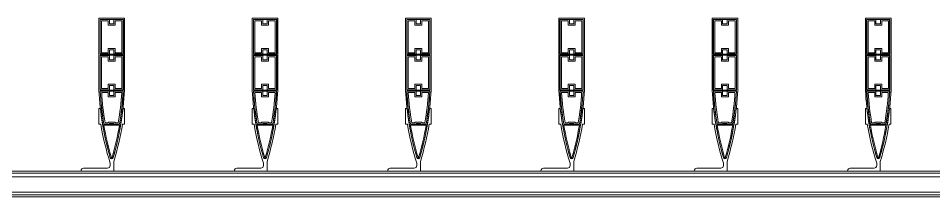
# Model space of a CAD drawing. Header units: millimetres. Extents: x 48966 to 155647, y -43515 to 26217.
# Drawn here: x 79949 to 81740, y 24157 to 24507 of the extents above; entities that cross this region are included whole.
import ezdxf

# ---------------------------------------------------------------- set-up
doc = ezdxf.new("R2010")
doc.units = ezdxf.units.MM
doc.layers.add('Обобщенные модели', color=7, linetype='Continuous', lineweight=9)
doc.layers.add('Обобщенные модели-1', color=7, linetype='Continuous', lineweight=18)

# ---------------------------------------------------------------- blocks, each defined once
blk = doc.blocks.new('Обвязочная балка 1 - Обвязочная балка 1-1451838-План 5-го этажа на отм_ _12_600')
at = {"layer": 'Обобщенные модели'}
for p, q in [((116781.7, 24196.1), (60831.6, 24196.1)), ((60831.6, 24166.3), (116781.7, 24166.3))]:
    blk.add_line(p, q, dxfattribs=at)
at = {"layer": 'Обобщенные модели-1'}
for p, q in [((116781.7, 24207.1), (60831.6, 24207.1)), ((60831.6, 24203.1), (116781.7, 24203.1)), ((116781.7, 24161.1), (60831.6, 24161.1)), ((60831.6, 24157.1), (116781.7, 24157.1))]:
    blk.add_line(p, q, dxfattribs=at)
blk = doc.blocks.new('Профиль ламели53 - Профиль ламели-1466054-План 5-го этажа на отм_ _12_600')
at = {"layer": 'Обобщенные модели-1'}
for p, q in [((77806.9, 24507.1), (77806.9, 24366.2)), ((77856.9, 24507.1), (77806.9, 24507.1)), ((77809.1, 24436.5), (77809.1, 24504.9)), ((77809.1, 24504.9), (77854.7, 24504.9)), ((77854.7, 24504.9), (77854.7, 24436.5)), ((77856.9, 24366.2), (77856.9, 24507.1)), ((77827.4, 24504.4), (77809.6, 24504.4)), ((77809.6, 24504.4), (77809.6, 24437)), ((77812.1, 24439.5), (77812.1, 24501.9)), ((77812.1, 24501.9), (77824.9, 24501.9)), ((77824.9, 24501.9), (77824.9, 24493.5)), ((77824.9, 24493.5), (77838.8, 24493.5)), ((77827.4, 24496), (77827.4, 24504.4)), ((77836.3, 24496), (77827.4, 24496)), ((77854.2, 24504.4), (77836.3, 24504.4)), ((77836.3, 24504.4), (77836.3, 24496)), ((77838.8, 24493.5), (77838.8, 24501.9)), ((77838.8, 24501.9), (77851.7, 24501.9)), ((77851.7, 24501.9), (77851.7, 24439.5)), ((77854.2, 24437), (77854.2, 24504.4)), ((77854.7, 24436.5), (77809.1, 24436.5)), ((77809.1, 24434.6), (77854.7, 24434.6)), ((77809.1, 24366.2), (77809.1, 24434.6)), ((77809.6, 24437), (77827.4, 24437)), ((77827.4, 24434.1), (77809.6, 24434.1)), ((77809.6, 24434.1), (77809.6, 24366.7)), ((77824.9, 24439.5), (77812.1, 24439.5)), ((77838.8, 24447.9), (77824.9, 24447.9)), ((77824.9, 24447.9), (77824.9, 24439.5)), ((77827.4, 24437), (77827.4, 24445.4)), ((77827.4, 24445.4), (77836.3, 24445.4)), ((77827.4, 24425.7), (77827.4, 24434.1)), ((77836.3, 24445.4), (77836.3, 24437)), ((77836.3, 24437), (77854.2, 24437)), ((77854.2, 24434.1), (77836.3, 24434.1)), ((77836.3, 24434.1), (77836.3, 24425.7)), ((77838.8, 24439.5), (77838.8, 24447.9)), ((77851.7, 24439.5), (77838.8, 24439.5)), ((77854.2, 24366.7), (77854.2, 24434.1)), ((77854.7, 24434.6), (77854.7, 24366.2)), ((77812.1, 24369.2), (77812.1, 24431.6)), ((77812.1, 24431.6), (77824.9, 24431.6)), ((77824.9, 24431.6), (77824.9, 24423.2)), ((77824.9, 24423.2), (77838.8, 24423.2)), ((77836.3, 24425.7), (77827.4, 24425.7)), ((77838.8, 24423.2), (77838.8, 24431.6)), ((77838.8, 24431.6), (77851.7, 24431.6)), ((77851.7, 24431.6), (77851.7, 24369.2)), ((77854.7, 24366.2), (77809.1, 24366.2)), ((77809.1, 24364.3), (77854.6, 24364.3)), ((77809.6, 24366.7), (77827.4, 24366.7)), ((77827.4, 24363.8), (77809.6, 24363.8)), ((77824.9, 24369.2), (77812.1, 24369.2)), ((77812.2, 24361.3), (77824.9, 24361.3)), ((77838.8, 24377.6), (77824.9, 24377.6)), ((77824.9, 24377.6), (77824.9, 24369.2)), ((77824.9, 24361.3), (77824.9, 24352.9)), ((77827.4, 24366.7), (77827.4, 24375.1)), ((77827.4, 24375.1), (77836.3, 24375.1)), ((77827.4, 24355.4), (77827.4, 24363.8)), ((77836.3, 24375.1), (77836.3, 24366.7)), ((77836.3, 24366.7), (77854.2, 24366.7)), ((77854.2, 24363.8), (77836.3, 24363.8)), ((77836.3, 24363.8), (77836.3, 24355.4)), ((77838.8, 24369.2), (77838.8, 24377.6)), ((77851.7, 24369.2), (77838.8, 24369.2)), ((77838.8, 24352.9), (77838.8, 24361.3)), ((77838.8, 24361.3), (77851.5, 24361.3)), ((77824.9, 24352.9), (77838.8, 24352.9)), ((77836.3, 24355.4), (77827.4, 24355.4)), ((77809.8, 24330.1), (77806.9, 24330.1)), ((77806.9, 24330.1), (77806.9, 24299.7)), ((77856.8, 24330.1), (77853.9, 24330.1)), ((77856.8, 24299.7), (77856.8, 24330.1)), ((77806.9, 24299.7), (77810.5, 24299.7)), ((77847.4, 24299.2), (77816.3, 24299.2)), ((77816.6, 24297.3), (77847.1, 24297.3)), ((77816.8, 24299.7), (77827.4, 24299.7)), ((77824.9, 24302.2), (77818.9, 24302.2)), ((77838.8, 24303.5), (77824.9, 24303.5)), ((77824.9, 24303.5), (77824.9, 24302.2)), ((77827.4, 24299.7), (77827.4, 24301)), ((77827.4, 24301), (77836.3, 24301)), ((77836.3, 24301), (77836.3, 24299.7)), ((77836.3, 24299.7), (77846.9, 24299.7)), ((77838.8, 24302.2), (77838.8, 24303.5)), ((77844.8, 24302.2), (77838.8, 24302.2)), ((77853.2, 24299.7), (77856.8, 24299.7)), ((77828.9, 24223), (77828.9, 24218.1)), ((77835.9, 24207.1), (77835.9, 24226.3)), ((77771.9, 24208.1), (77771.9, 24207.1)), ((77771.9, 24207.1), (77835.9, 24207.1)), ((77823.9, 24213.1), (77776.9, 24213.1))]:
    blk.add_line(p, q, dxfattribs=at)
for centre, radius, start, end in [((78380.6, 24394.6), 574.5, 182.8338, 196.2258), ((78380.7, 24394.3), 572.3, 183.0109, 189.5715), ((78380.4, 24395.9), 571.8, 183.2193, 189.6867), ((78380.5, 24395.6), 569.3, 183.4571, 189.4457), ((77283.1, 24394.6), 574.5, 343.7742, 357.1662), ((77283.2, 24395.6), 569.3, 350.5543, 356.5429), ((77283.3, 24395.9), 571.8, 350.3133, 356.7807), ((77283, 24394.3), 572.3, 350.4285, 356.9891), ((78380.6, 24394.6), 574.5, 186.4465, 196.2576), ((77283.1, 24394.6), 574.5, 343.7424, 353.5535), ((78377.1, 24394.6), 574.5, 189.5084, 197.3712), ((78349, 24386.8), 539.8, 189.5428, 196.4344), ((77314.7, 24386.8), 539.8, 343.5656, 350.4572), ((77286.6, 24394.6), 574.5, 342.9661, 350.4916), ((77823.9, 24218.1), 5, 270, 0), ((77831.9, 24235.1), 3, 200, 340), ((77831.9, 24234.5), 2.84, 196.2576, 343.7424), ((77831.9, 24234.2), 0.645, 196.4344, 343.5656), ((77776.9, 24208.1), 5, 90, 180)]:
    blk.add_arc(centre, radius, start, end, dxfattribs=at)
blk = doc.blocks.new('Профиль ламели54 - Профиль ламели-1466319-План 5-го этажа на отм_ _12_600')
at = {"layer": 'Обобщенные модели-1'}
for p, q in [((78106.9, 24507.1), (78106.9, 24366.2)), ((78156.9, 24507.1), (78106.9, 24507.1)), ((78109.1, 24436.5), (78109.1, 24504.9)), ((78109.1, 24504.9), (78154.7, 24504.9)), ((78154.7, 24504.9), (78154.7, 24436.5)), ((78156.9, 24366.2), (78156.9, 24507.1)), ((78127.4, 24504.4), (78109.6, 24504.4)), ((78109.6, 24504.4), (78109.6, 24437)), ((78112.1, 24439.5), (78112.1, 24501.9)), ((78112.1, 24501.9), (78124.9, 24501.9)), ((78124.9, 24501.9), (78124.9, 24493.5)), ((78124.9, 24493.5), (78138.8, 24493.5)), ((78127.4, 24496), (78127.4, 24504.4)), ((78136.3, 24496), (78127.4, 24496)), ((78154.2, 24504.4), (78136.3, 24504.4)), ((78136.3, 24504.4), (78136.3, 24496)), ((78138.8, 24493.5), (78138.8, 24501.9)), ((78138.8, 24501.9), (78151.7, 24501.9)), ((78151.7, 24501.9), (78151.7, 24439.5)), ((78154.2, 24437), (78154.2, 24504.4)), ((78154.7, 24436.5), (78109.1, 24436.5)), ((78109.1, 24434.6), (78154.7, 24434.6)), ((78109.1, 24366.2), (78109.1, 24434.6)), ((78109.6, 24437), (78127.4, 24437)), ((78127.4, 24434.1), (78109.6, 24434.1)), ((78109.6, 24434.1), (78109.6, 24366.7)), ((78124.9, 24439.5), (78112.1, 24439.5)), ((78138.8, 24447.9), (78124.9, 24447.9)), ((78124.9, 24447.9), (78124.9, 24439.5)), ((78127.4, 24437), (78127.4, 24445.4)), ((78127.4, 24445.4), (78136.3, 24445.4)), ((78127.4, 24425.7), (78127.4, 24434.1)), ((78136.3, 24445.4), (78136.3, 24437)), ((78136.3, 24437), (78154.2, 24437)), ((78154.2, 24434.1), (78136.3, 24434.1)), ((78136.3, 24434.1), (78136.3, 24425.7)), ((78138.8, 24439.5), (78138.8, 24447.9)), ((78151.7, 24439.5), (78138.8, 24439.5)), ((78154.2, 24366.7), (78154.2, 24434.1)), ((78154.7, 24434.6), (78154.7, 24366.2)), ((78112.1, 24369.2), (78112.1, 24431.6)), ((78112.1, 24431.6), (78124.9, 24431.6)), ((78124.9, 24431.6), (78124.9, 24423.2)), ((78124.9, 24423.2), (78138.8, 24423.2)), ((78136.3, 24425.7), (78127.4, 24425.7)), ((78138.8, 24423.2), (78138.8, 24431.6)), ((78138.8, 24431.6), (78151.7, 24431.6)), ((78151.7, 24431.6), (78151.7, 24369.2)), ((78154.7, 24366.2), (78109.1, 24366.2)), ((78109.1, 24364.3), (78154.6, 24364.3)), ((78109.6, 24366.7), (78127.4, 24366.7)), ((78127.4, 24363.8), (78109.6, 24363.8)), ((78124.9, 24369.2), (78112.1, 24369.2)), ((78112.2, 24361.3), (78124.9, 24361.3)), ((78138.8, 24377.6), (78124.9, 24377.6)), ((78124.9, 24377.6), (78124.9, 24369.2)), ((78124.9, 24361.3), (78124.9, 24352.9)), ((78127.4, 24366.7), (78127.4, 24375.1)), ((78127.4, 24375.1), (78136.3, 24375.1)), ((78127.4, 24355.4), (78127.4, 24363.8)), ((78136.3, 24375.1), (78136.3, 24366.7)), ((78136.3, 24366.7), (78154.2, 24366.7)), ((78154.2, 24363.8), (78136.3, 24363.8)), ((78136.3, 24363.8), (78136.3, 24355.4)), ((78138.8, 24369.2), (78138.8, 24377.6)), ((78151.7, 24369.2), (78138.8, 24369.2)), ((78138.8, 24352.9), (78138.8, 24361.3)), ((78138.8, 24361.3), (78151.5, 24361.3)), ((78124.9, 24352.9), (78138.8, 24352.9)), ((78136.3, 24355.4), (78127.4, 24355.4)), ((78109.8, 24330.1), (78106.9, 24330.1)), ((78106.9, 24330.1), (78106.9, 24299.7)), ((78156.8, 24330.1), (78153.9, 24330.1)), ((78156.8, 24299.7), (78156.8, 24330.1)), ((78106.9, 24299.7), (78110.5, 24299.7)), ((78147.4, 24299.2), (78116.3, 24299.2)), ((78116.6, 24297.3), (78147.1, 24297.3)), ((78116.8, 24299.7), (78127.4, 24299.7)), ((78124.9, 24302.2), (78118.9, 24302.2)), ((78138.8, 24303.5), (78124.9, 24303.5)), ((78124.9, 24303.5), (78124.9, 24302.2)), ((78127.4, 24299.7), (78127.4, 24301)), ((78127.4, 24301), (78136.3, 24301)), ((78136.3, 24301), (78136.3, 24299.7)), ((78136.3, 24299.7), (78146.9, 24299.7)), ((78138.8, 24302.2), (78138.8, 24303.5)), ((78144.8, 24302.2), (78138.8, 24302.2)), ((78153.2, 24299.7), (78156.8, 24299.7)), ((78128.9, 24223), (78128.9, 24218.1)), ((78135.9, 24207.1), (78135.9, 24226.3)), ((78071.9, 24208.1), (78071.9, 24207.1)), ((78071.9, 24207.1), (78135.9, 24207.1)), ((78123.9, 24213.1), (78076.9, 24213.1))]:
    blk.add_line(p, q, dxfattribs=at)
for centre, radius, start, end in [((78680.6, 24394.6), 574.5, 182.8338, 196.2258), ((78680.7, 24394.3), 572.3, 183.0109, 189.5715), ((78680.4, 24395.9), 571.8, 183.2193, 189.6867), ((78680.5, 24395.6), 569.3, 183.4571, 189.4457), ((77583.1, 24394.6), 574.5, 343.7742, 357.1662), ((77583.2, 24395.6), 569.3, 350.5543, 356.5429), ((77583.3, 24395.9), 571.8, 350.3133, 356.7807), ((77583, 24394.3), 572.3, 350.4285, 356.9891), ((78680.6, 24394.6), 574.5, 186.4465, 196.2576), ((77583.1, 24394.6), 574.5, 343.7424, 353.5535), ((78677.1, 24394.6), 574.5, 189.5084, 197.3712), ((78649, 24386.8), 539.8, 189.5428, 196.4344), ((77614.7, 24386.8), 539.8, 343.5656, 350.4572), ((77586.6, 24394.6), 574.5, 342.9661, 350.4916), ((78123.9, 24218.1), 5, 270, 0), ((78131.9, 24235.1), 3, 200, 340), ((78131.9, 24234.5), 2.84, 196.2576, 343.7424), ((78131.9, 24234.2), 0.645, 196.4344, 343.5656), ((78076.9, 24208.1), 5, 90, 180)]:
    blk.add_arc(centre, radius, start, end, dxfattribs=at)
blk = doc.blocks.new('Профиль ламели55 - Профиль ламели-1466584-План 5-го этажа на отм_ _12_600')
at = {"layer": 'Обобщенные модели-1'}
for p, q in [((78406.9, 24507.1), (78406.9, 24366.2)), ((78456.9, 24507.1), (78406.9, 24507.1)), ((78409.1, 24436.5), (78409.1, 24504.9)), ((78409.1, 24504.9), (78454.7, 24504.9)), ((78454.7, 24504.9), (78454.7, 24436.5)), ((78456.9, 24366.2), (78456.9, 24507.1)), ((78427.4, 24504.4), (78409.6, 24504.4)), ((78409.6, 24504.4), (78409.6, 24437)), ((78412.1, 24439.5), (78412.1, 24501.9)), ((78412.1, 24501.9), (78424.9, 24501.9)), ((78424.9, 24501.9), (78424.9, 24493.5)), ((78424.9, 24493.5), (78438.8, 24493.5)), ((78427.4, 24496), (78427.4, 24504.4)), ((78436.3, 24496), (78427.4, 24496)), ((78454.2, 24504.4), (78436.3, 24504.4)), ((78436.3, 24504.4), (78436.3, 24496)), ((78438.8, 24493.5), (78438.8, 24501.9)), ((78438.8, 24501.9), (78451.7, 24501.9)), ((78451.7, 24501.9), (78451.7, 24439.5)), ((78454.2, 24437), (78454.2, 24504.4)), ((78454.7, 24436.5), (78409.1, 24436.5)), ((78409.1, 24434.6), (78454.7, 24434.6)), ((78409.1, 24366.2), (78409.1, 24434.6)), ((78409.6, 24437), (78427.4, 24437)), ((78427.4, 24434.1), (78409.6, 24434.1)), ((78409.6, 24434.1), (78409.6, 24366.7)), ((78424.9, 24439.5), (78412.1, 24439.5)), ((78438.8, 24447.9), (78424.9, 24447.9)), ((78424.9, 24447.9), (78424.9, 24439.5)), ((78427.4, 24437), (78427.4, 24445.4)), ((78427.4, 24445.4), (78436.3, 24445.4)), ((78427.4, 24425.7), (78427.4, 24434.1)), ((78436.3, 24445.4), (78436.3, 24437)), ((78436.3, 24437), (78454.2, 24437)), ((78454.2, 24434.1), (78436.3, 24434.1)), ((78436.3, 24434.1), (78436.3, 24425.7)), ((78438.8, 24439.5), (78438.8, 24447.9)), ((78451.7, 24439.5), (78438.8, 24439.5)), ((78454.2, 24366.7), (78454.2, 24434.1)), ((78454.7, 24434.6), (78454.7, 24366.2)), ((78412.1, 24369.2), (78412.1, 24431.6)), ((78412.1, 24431.6), (78424.9, 24431.6)), ((78424.9, 24431.6), (78424.9, 24423.2)), ((78424.9, 24423.2), (78438.8, 24423.2)), ((78436.3, 24425.7), (78427.4, 24425.7)), ((78438.8, 24423.2), (78438.8, 24431.6)), ((78438.8, 24431.6), (78451.7, 24431.6)), ((78451.7, 24431.6), (78451.7, 24369.2)), ((78454.7, 24366.2), (78409.1, 24366.2)), ((78409.1, 24364.3), (78454.6, 24364.3)), ((78409.6, 24366.7), (78427.4, 24366.7)), ((78427.4, 24363.8), (78409.6, 24363.8)), ((78424.9, 24369.2), (78412.1, 24369.2)), ((78412.2, 24361.3), (78424.9, 24361.3)), ((78438.8, 24377.6), (78424.9, 24377.6)), ((78424.9, 24377.6), (78424.9, 24369.2)), ((78424.9, 24361.3), (78424.9, 24352.9)), ((78427.4, 24366.7), (78427.4, 24375.1)), ((78427.4, 24375.1), (78436.3, 24375.1)), ((78427.4, 24355.4), (78427.4, 24363.8)), ((78436.3, 24375.1), (78436.3, 24366.7)), ((78436.3, 24366.7), (78454.2, 24366.7)), ((78454.2, 24363.8), (78436.3, 24363.8)), ((78436.3, 24363.8), (78436.3, 24355.4)), ((78438.8, 24369.2), (78438.8, 24377.6)), ((78451.7, 24369.2), (78438.8, 24369.2)), ((78438.8, 24352.9), (78438.8, 24361.3)), ((78438.8, 24361.3), (78451.5, 24361.3)), ((78424.9, 24352.9), (78438.8, 24352.9)), ((78436.3, 24355.4), (78427.4, 24355.4)), ((78409.8, 24330.1), (78406.9, 24330.1)), ((78406.9, 24330.1), (78406.9, 24299.7)), ((78456.8, 24330.1), (78453.9, 24330.1)), ((78456.8, 24299.7), (78456.8, 24330.1)), ((78406.9, 24299.7), (78410.5, 24299.7)), ((78447.4, 24299.2), (78416.3, 24299.2)), ((78416.6, 24297.3), (78447.1, 24297.3)), ((78416.8, 24299.7), (78427.4, 24299.7)), ((78424.9, 24302.2), (78418.9, 24302.2)), ((78438.8, 24303.5), (78424.9, 24303.5)), ((78424.9, 24303.5), (78424.9, 24302.2)), ((78427.4, 24299.7), (78427.4, 24301)), ((78427.4, 24301), (78436.3, 24301)), ((78436.3, 24301), (78436.3, 24299.7)), ((78436.3, 24299.7), (78446.9, 24299.7)), ((78438.8, 24302.2), (78438.8, 24303.5)), ((78444.8, 24302.2), (78438.8, 24302.2)), ((78453.2, 24299.7), (78456.8, 24299.7)), ((78428.9, 24223), (78428.9, 24218.1)), ((78435.9, 24207.1), (78435.9, 24226.3)), ((78371.9, 24208.1), (78371.9, 24207.1)), ((78371.9, 24207.1), (78435.9, 24207.1)), ((78423.9, 24213.1), (78376.9, 24213.1))]:
    blk.add_line(p, q, dxfattribs=at)
for centre, radius, start, end in [((78980.6, 24394.6), 574.5, 182.8338, 196.2258), ((78980.7, 24394.3), 572.3, 183.0109, 189.5715), ((78980.4, 24395.9), 571.8, 183.2193, 189.6867), ((78980.5, 24395.6), 569.3, 183.4571, 189.4457), ((77883.1, 24394.6), 574.5, 343.7742, 357.1662), ((77883.2, 24395.6), 569.3, 350.5543, 356.5429), ((77883.3, 24395.9), 571.8, 350.3133, 356.7807), ((77883, 24394.3), 572.3, 350.4285, 356.9891), ((78980.6, 24394.6), 574.5, 186.4465, 196.2576), ((77883.1, 24394.6), 574.5, 343.7424, 353.5535), ((78977.1, 24394.6), 574.5, 189.5084, 197.3712), ((78949, 24386.8), 539.8, 189.5428, 196.4344), ((77914.7, 24386.8), 539.8, 343.5656, 350.4572), ((77886.6, 24394.6), 574.5, 342.9661, 350.4916), ((78423.9, 24218.1), 5, 270, 0), ((78431.9, 24235.1), 3, 200, 340), ((78431.9, 24234.5), 2.84, 196.2576, 343.7424), ((78431.9, 24234.2), 0.645, 196.4344, 343.5656), ((78376.9, 24208.1), 5, 90, 180)]:
    blk.add_arc(centre, radius, start, end, dxfattribs=at)
blk = doc.blocks.new('Профиль ламели56 - Профиль ламели-1466849-План 5-го этажа на отм_ _12_600')
at = {"layer": 'Обобщенные модели-1'}
for p, q in [((78706.9, 24507.1), (78706.9, 24366.2)), ((78756.9, 24507.1), (78706.9, 24507.1)), ((78709.1, 24436.5), (78709.1, 24504.9)), ((78709.1, 24504.9), (78754.7, 24504.9)), ((78754.7, 24504.9), (78754.7, 24436.5)), ((78756.9, 24366.2), (78756.9, 24507.1)), ((78727.4, 24504.4), (78709.6, 24504.4)), ((78709.6, 24504.4), (78709.6, 24437)), ((78712.1, 24439.5), (78712.1, 24501.9)), ((78712.1, 24501.9), (78724.9, 24501.9)), ((78724.9, 24501.9), (78724.9, 24493.5)), ((78724.9, 24493.5), (78738.8, 24493.5)), ((78727.4, 24496), (78727.4, 24504.4)), ((78736.3, 24496), (78727.4, 24496)), ((78754.2, 24504.4), (78736.3, 24504.4)), ((78736.3, 24504.4), (78736.3, 24496)), ((78738.8, 24493.5), (78738.8, 24501.9)), ((78738.8, 24501.9), (78751.7, 24501.9)), ((78751.7, 24501.9), (78751.7, 24439.5)), ((78754.2, 24437), (78754.2, 24504.4)), ((78754.7, 24436.5), (78709.1, 24436.5)), ((78709.1, 24434.6), (78754.7, 24434.6)), ((78709.1, 24366.2), (78709.1, 24434.6)), ((78709.6, 24437), (78727.4, 24437)), ((78727.4, 24434.1), (78709.6, 24434.1)), ((78709.6, 24434.1), (78709.6, 24366.7)), ((78724.9, 24439.5), (78712.1, 24439.5)), ((78738.8, 24447.9), (78724.9, 24447.9)), ((78724.9, 24447.9), (78724.9, 24439.5)), ((78727.4, 24437), (78727.4, 24445.4)), ((78727.4, 24445.4), (78736.3, 24445.4)), ((78727.4, 24425.7), (78727.4, 24434.1)), ((78736.3, 24445.4), (78736.3, 24437)), ((78736.3, 24437), (78754.2, 24437)), ((78754.2, 24434.1), (78736.3, 24434.1)), ((78736.3, 24434.1), (78736.3, 24425.7)), ((78738.8, 24439.5), (78738.8, 24447.9)), ((78751.7, 24439.5), (78738.8, 24439.5)), ((78754.2, 24366.7), (78754.2, 24434.1)), ((78754.7, 24434.6), (78754.7, 24366.2)), ((78712.1, 24369.2), (78712.1, 24431.6)), ((78712.1, 24431.6), (78724.9, 24431.6)), ((78724.9, 24431.6), (78724.9, 24423.2)), ((78724.9, 24423.2), (78738.8, 24423.2)), ((78736.3, 24425.7), (78727.4, 24425.7)), ((78738.8, 24423.2), (78738.8, 24431.6)), ((78738.8, 24431.6), (78751.7, 24431.6)), ((78751.7, 24431.6), (78751.7, 24369.2)), ((78754.7, 24366.2), (78709.1, 24366.2)), ((78709.1, 24364.3), (78754.6, 24364.3)), ((78709.6, 24366.7), (78727.4, 24366.7)), ((78727.4, 24363.8), (78709.6, 24363.8)), ((78724.9, 24369.2), (78712.1, 24369.2)), ((78712.2, 24361.3), (78724.9, 24361.3)), ((78738.8, 24377.6), (78724.9, 24377.6)), ((78724.9, 24377.6), (78724.9, 24369.2)), ((78724.9, 24361.3), (78724.9, 24352.9)), ((78727.4, 24366.7), (78727.4, 24375.1)), ((78727.4, 24375.1), (78736.3, 24375.1)), ((78727.4, 24355.4), (78727.4, 24363.8)), ((78736.3, 24375.1), (78736.3, 24366.7)), ((78736.3, 24366.7), (78754.2, 24366.7)), ((78754.2, 24363.8), (78736.3, 24363.8)), ((78736.3, 24363.8), (78736.3, 24355.4)), ((78738.8, 24369.2), (78738.8, 24377.6)), ((78751.7, 24369.2), (78738.8, 24369.2)), ((78738.8, 24352.9), (78738.8, 24361.3)), ((78738.8, 24361.3), (78751.5, 24361.3)), ((78724.9, 24352.9), (78738.8, 24352.9)), ((78736.3, 24355.4), (78727.4, 24355.4)), ((78709.8, 24330.1), (78706.9, 24330.1)), ((78706.9, 24330.1), (78706.9, 24299.7)), ((78756.8, 24330.1), (78753.9, 24330.1)), ((78756.8, 24299.7), (78756.8, 24330.1)), ((78706.9, 24299.7), (78710.5, 24299.7)), ((78747.4, 24299.2), (78716.3, 24299.2)), ((78716.6, 24297.3), (78747.1, 24297.3)), ((78716.8, 24299.7), (78727.4, 24299.7)), ((78724.9, 24302.2), (78718.9, 24302.2)), ((78738.8, 24303.5), (78724.9, 24303.5)), ((78724.9, 24303.5), (78724.9, 24302.2)), ((78727.4, 24299.7), (78727.4, 24301)), ((78727.4, 24301), (78736.3, 24301)), ((78736.3, 24301), (78736.3, 24299.7)), ((78736.3, 24299.7), (78746.9, 24299.7)), ((78738.8, 24302.2), (78738.8, 24303.5)), ((78744.8, 24302.2), (78738.8, 24302.2)), ((78753.2, 24299.7), (78756.8, 24299.7)), ((78728.9, 24223), (78728.9, 24218.1)), ((78735.9, 24207.1), (78735.9, 24226.3)), ((78671.9, 24208.1), (78671.9, 24207.1)), ((78671.9, 24207.1), (78735.9, 24207.1)), ((78723.9, 24213.1), (78676.9, 24213.1))]:
    blk.add_line(p, q, dxfattribs=at)
for centre, radius, start, end in [((79280.6, 24394.6), 574.5, 182.8338, 196.2258), ((79280.7, 24394.3), 572.3, 183.0109, 189.5715), ((79280.4, 24395.9), 571.8, 183.2193, 189.6867), ((79280.5, 24395.6), 569.3, 183.4571, 189.4457), ((78183.1, 24394.6), 574.5, 343.7742, 357.1662), ((78183.2, 24395.6), 569.3, 350.5543, 356.5429), ((78183.3, 24395.9), 571.8, 350.3133, 356.7807), ((78183, 24394.3), 572.3, 350.4285, 356.9891), ((79280.6, 24394.6), 574.5, 186.4465, 196.2576), ((78183.1, 24394.6), 574.5, 343.7424, 353.5535), ((79277.1, 24394.6), 574.5, 189.5084, 197.3712), ((79249, 24386.8), 539.8, 189.5428, 196.4344), ((78214.7, 24386.8), 539.8, 343.5656, 350.4572), ((78186.6, 24394.6), 574.5, 342.9661, 350.4916), ((78723.9, 24218.1), 5, 270, 0), ((78731.9, 24235.1), 3, 200, 340), ((78731.9, 24234.5), 2.84, 196.2576, 343.7424), ((78731.9, 24234.2), 0.645, 196.4344, 343.5656), ((78676.9, 24208.1), 5, 90, 180)]:
    blk.add_arc(centre, radius, start, end, dxfattribs=at)
blk = doc.blocks.new('Профиль ламели57 - Профиль ламели-1467114-План 5-го этажа на отм_ _12_600')
at = {"layer": 'Обобщенные модели-1'}
for p, q in [((79006.9, 24507.1), (79006.9, 24366.2)), ((79056.9, 24507.1), (79006.9, 24507.1)), ((79009.1, 24436.5), (79009.1, 24504.9)), ((79009.1, 24504.9), (79054.7, 24504.9)), ((79054.7, 24504.9), (79054.7, 24436.5)), ((79056.9, 24366.2), (79056.9, 24507.1)), ((79027.4, 24504.4), (79009.6, 24504.4)), ((79009.6, 24504.4), (79009.6, 24437)), ((79012.1, 24439.5), (79012.1, 24501.9)), ((79012.1, 24501.9), (79024.9, 24501.9)), ((79024.9, 24501.9), (79024.9, 24493.5)), ((79024.9, 24493.5), (79038.8, 24493.5)), ((79027.4, 24496), (79027.4, 24504.4)), ((79036.3, 24496), (79027.4, 24496)), ((79054.2, 24504.4), (79036.3, 24504.4)), ((79036.3, 24504.4), (79036.3, 24496)), ((79038.8, 24493.5), (79038.8, 24501.9)), ((79038.8, 24501.9), (79051.7, 24501.9)), ((79051.7, 24501.9), (79051.7, 24439.5)), ((79054.2, 24437), (79054.2, 24504.4)), ((79054.7, 24436.5), (79009.1, 24436.5)), ((79009.1, 24434.6), (79054.7, 24434.6)), ((79009.1, 24366.2), (79009.1, 24434.6)), ((79009.6, 24437), (79027.4, 24437)), ((79027.4, 24434.1), (79009.6, 24434.1)), ((79009.6, 24434.1), (79009.6, 24366.7)), ((79024.9, 24439.5), (79012.1, 24439.5)), ((79038.8, 24447.9), (79024.9, 24447.9)), ((79024.9, 24447.9), (79024.9, 24439.5)), ((79027.4, 24437), (79027.4, 24445.4)), ((79027.4, 24445.4), (79036.3, 24445.4)), ((79027.4, 24425.7), (79027.4, 24434.1)), ((79036.3, 24445.4), (79036.3, 24437)), ((79036.3, 24437), (79054.2, 24437)), ((79054.2, 24434.1), (79036.3, 24434.1)), ((79036.3, 24434.1), (79036.3, 24425.7)), ((79038.8, 24439.5), (79038.8, 24447.9)), ((79051.7, 24439.5), (79038.8, 24439.5)), ((79054.2, 24366.7), (79054.2, 24434.1)), ((79054.7, 24434.6), (79054.7, 24366.2)), ((79012.1, 24369.2), (79012.1, 24431.6)), ((79012.1, 24431.6), (79024.9, 24431.6)), ((79024.9, 24431.6), (79024.9, 24423.2)), ((79024.9, 24423.2), (79038.8, 24423.2)), ((79036.3, 24425.7), (79027.4, 24425.7)), ((79038.8, 24423.2), (79038.8, 24431.6)), ((79038.8, 24431.6), (79051.7, 24431.6)), ((79051.7, 24431.6), (79051.7, 24369.2)), ((79054.7, 24366.2), (79009.1, 24366.2)), ((79009.1, 24364.3), (79054.6, 24364.3)), ((79009.6, 24366.7), (79027.4, 24366.7)), ((79027.4, 24363.8), (79009.6, 24363.8)), ((79024.9, 24369.2), (79012.1, 24369.2)), ((79012.2, 24361.3), (79024.9, 24361.3)), ((79038.8, 24377.6), (79024.9, 24377.6)), ((79024.9, 24377.6), (79024.9, 24369.2)), ((79024.9, 24361.3), (79024.9, 24352.9)), ((79027.4, 24366.7), (79027.4, 24375.1)), ((79027.4, 24375.1), (79036.3, 24375.1)), ((79027.4, 24355.4), (79027.4, 24363.8)), ((79036.3, 24375.1), (79036.3, 24366.7)), ((79036.3, 24366.7), (79054.2, 24366.7)), ((79054.2, 24363.8), (79036.3, 24363.8)), ((79036.3, 24363.8), (79036.3, 24355.4)), ((79038.8, 24369.2), (79038.8, 24377.6)), ((79051.7, 24369.2), (79038.8, 24369.2)), ((79038.8, 24352.9), (79038.8, 24361.3)), ((79038.8, 24361.3), (79051.5, 24361.3)), ((79024.9, 24352.9), (79038.8, 24352.9)), ((79036.3, 24355.4), (79027.4, 24355.4)), ((79009.8, 24330.1), (79006.9, 24330.1)), ((79006.9, 24330.1), (79006.9, 24299.7)), ((79056.8, 24330.1), (79053.9, 24330.1)), ((79056.8, 24299.7), (79056.8, 24330.1)), ((79006.9, 24299.7), (79010.5, 24299.7)), ((79047.4, 24299.2), (79016.3, 24299.2)), ((79016.6, 24297.3), (79047.1, 24297.3)), ((79016.8, 24299.7), (79027.4, 24299.7)), ((79024.9, 24302.2), (79018.9, 24302.2)), ((79038.8, 24303.5), (79024.9, 24303.5)), ((79024.9, 24303.5), (79024.9, 24302.2)), ((79027.4, 24299.7), (79027.4, 24301)), ((79027.4, 24301), (79036.3, 24301)), ((79036.3, 24301), (79036.3, 24299.7)), ((79036.3, 24299.7), (79046.9, 24299.7)), ((79038.8, 24302.2), (79038.8, 24303.5)), ((79044.8, 24302.2), (79038.8, 24302.2)), ((79053.2, 24299.7), (79056.8, 24299.7)), ((79028.9, 24223), (79028.9, 24218.1)), ((79035.9, 24207.1), (79035.9, 24226.3)), ((78971.9, 24208.1), (78971.9, 24207.1)), ((78971.9, 24207.1), (79035.9, 24207.1)), ((79023.9, 24213.1), (78976.9, 24213.1))]:
    blk.add_line(p, q, dxfattribs=at)
for centre, radius, start, end in [((79580.6, 24394.6), 574.5, 182.8338, 196.2258), ((79580.7, 24394.3), 572.3, 183.0109, 189.5715), ((79580.4, 24395.9), 571.8, 183.2193, 189.6867), ((79580.5, 24395.6), 569.3, 183.4571, 189.4457), ((78483.1, 24394.6), 574.5, 343.7742, 357.1662), ((78483.2, 24395.6), 569.3, 350.5543, 356.5429), ((78483.3, 24395.9), 571.8, 350.3133, 356.7807), ((78483, 24394.3), 572.3, 350.4285, 356.9891), ((79580.6, 24394.6), 574.5, 186.4465, 196.2576), ((78483.1, 24394.6), 574.5, 343.7424, 353.5535), ((79577.1, 24394.6), 574.5, 189.5084, 197.3712), ((79549, 24386.8), 539.8, 189.5428, 196.4344), ((78514.7, 24386.8), 539.8, 343.5656, 350.4572), ((78486.6, 24394.6), 574.5, 342.9661, 350.4916), ((79023.9, 24218.1), 5, 270, 0), ((79031.9, 24235.1), 3, 200, 340), ((79031.9, 24234.5), 2.84, 196.2576, 343.7424), ((79031.9, 24234.2), 0.645, 196.4344, 343.5656), ((78976.9, 24208.1), 5, 90, 180)]:
    blk.add_arc(centre, radius, start, end, dxfattribs=at)
blk = doc.blocks.new('Профиль ламели58 - Профиль ламели-1467379-План 5-го этажа на отм_ _12_600')
at = {"layer": 'Обобщенные модели-1'}
for p, q in [((79306.9, 24507.1), (79306.9, 24366.2)), ((79356.9, 24507.1), (79306.9, 24507.1)), ((79309.1, 24436.5), (79309.1, 24504.9)), ((79309.1, 24504.9), (79354.7, 24504.9)), ((79354.7, 24504.9), (79354.7, 24436.5)), ((79356.9, 24366.2), (79356.9, 24507.1)), ((79327.4, 24504.4), (79309.6, 24504.4)), ((79309.6, 24504.4), (79309.6, 24437)), ((79312.1, 24439.5), (79312.1, 24501.9)), ((79312.1, 24501.9), (79324.9, 24501.9)), ((79324.9, 24501.9), (79324.9, 24493.5)), ((79324.9, 24493.5), (79338.8, 24493.5)), ((79327.4, 24496), (79327.4, 24504.4)), ((79336.3, 24496), (79327.4, 24496)), ((79354.2, 24504.4), (79336.3, 24504.4)), ((79336.3, 24504.4), (79336.3, 24496)), ((79338.8, 24493.5), (79338.8, 24501.9)), ((79338.8, 24501.9), (79351.7, 24501.9)), ((79351.7, 24501.9), (79351.7, 24439.5)), ((79354.2, 24437), (79354.2, 24504.4)), ((79354.7, 24436.5), (79309.1, 24436.5)), ((79309.1, 24434.6), (79354.7, 24434.6)), ((79309.1, 24366.2), (79309.1, 24434.6)), ((79309.6, 24437), (79327.4, 24437)), ((79327.4, 24434.1), (79309.6, 24434.1)), ((79309.6, 24434.1), (79309.6, 24366.7)), ((79324.9, 24439.5), (79312.1, 24439.5)), ((79338.8, 24447.9), (79324.9, 24447.9)), ((79324.9, 24447.9), (79324.9, 24439.5)), ((79327.4, 24437), (79327.4, 24445.4)), ((79327.4, 24445.4), (79336.3, 24445.4)), ((79327.4, 24425.7), (79327.4, 24434.1)), ((79336.3, 24445.4), (79336.3, 24437)), ((79336.3, 24437), (79354.2, 24437)), ((79354.2, 24434.1), (79336.3, 24434.1)), ((79336.3, 24434.1), (79336.3, 24425.7)), ((79338.8, 24439.5), (79338.8, 24447.9)), ((79351.7, 24439.5), (79338.8, 24439.5)), ((79354.2, 24366.7), (79354.2, 24434.1)), ((79354.7, 24434.6), (79354.7, 24366.2)), ((79312.1, 24369.2), (79312.1, 24431.6)), ((79312.1, 24431.6), (79324.9, 24431.6)), ((79324.9, 24431.6), (79324.9, 24423.2)), ((79324.9, 24423.2), (79338.8, 24423.2)), ((79336.3, 24425.7), (79327.4, 24425.7)), ((79338.8, 24423.2), (79338.8, 24431.6)), ((79338.8, 24431.6), (79351.7, 24431.6)), ((79351.7, 24431.6), (79351.7, 24369.2)), ((79354.7, 24366.2), (79309.1, 24366.2)), ((79309.1, 24364.3), (79354.6, 24364.3)), ((79309.6, 24366.7), (79327.4, 24366.7)), ((79327.4, 24363.8), (79309.6, 24363.8)), ((79324.9, 24369.2), (79312.1, 24369.2)), ((79312.2, 24361.3), (79324.9, 24361.3)), ((79338.8, 24377.6), (79324.9, 24377.6)), ((79324.9, 24377.6), (79324.9, 24369.2)), ((79324.9, 24361.3), (79324.9, 24352.9)), ((79327.4, 24366.7), (79327.4, 24375.1)), ((79327.4, 24375.1), (79336.3, 24375.1)), ((79327.4, 24355.4), (79327.4, 24363.8)), ((79336.3, 24375.1), (79336.3, 24366.7)), ((79336.3, 24366.7), (79354.2, 24366.7)), ((79354.2, 24363.8), (79336.3, 24363.8)), ((79336.3, 24363.8), (79336.3, 24355.4)), ((79338.8, 24369.2), (79338.8, 24377.6)), ((79351.7, 24369.2), (79338.8, 24369.2)), ((79338.8, 24352.9), (79338.8, 24361.3)), ((79338.8, 24361.3), (79351.5, 24361.3)), ((79324.9, 24352.9), (79338.8, 24352.9)), ((79336.3, 24355.4), (79327.4, 24355.4)), ((79309.8, 24330.1), (79306.9, 24330.1)), ((79306.9, 24330.1), (79306.9, 24299.7)), ((79356.8, 24330.1), (79353.9, 24330.1)), ((79356.8, 24299.7), (79356.8, 24330.1)), ((79306.9, 24299.7), (79310.5, 24299.7)), ((79347.4, 24299.2), (79316.3, 24299.2)), ((79316.6, 24297.3), (79347.1, 24297.3)), ((79316.8, 24299.7), (79327.4, 24299.7)), ((79324.9, 24302.2), (79318.9, 24302.2)), ((79338.8, 24303.5), (79324.9, 24303.5)), ((79324.9, 24303.5), (79324.9, 24302.2)), ((79327.4, 24299.7), (79327.4, 24301)), ((79327.4, 24301), (79336.3, 24301)), ((79336.3, 24301), (79336.3, 24299.7)), ((79336.3, 24299.7), (79346.9, 24299.7)), ((79338.8, 24302.2), (79338.8, 24303.5)), ((79344.8, 24302.2), (79338.8, 24302.2)), ((79353.2, 24299.7), (79356.8, 24299.7)), ((79328.9, 24223), (79328.9, 24218.1)), ((79335.9, 24207.1), (79335.9, 24226.3)), ((79271.9, 24208.1), (79271.9, 24207.1)), ((79271.9, 24207.1), (79335.9, 24207.1)), ((79323.9, 24213.1), (79276.9, 24213.1))]:
    blk.add_line(p, q, dxfattribs=at)
for centre, radius, start, end in [((79880.6, 24394.6), 574.5, 182.8338, 196.2258), ((79880.7, 24394.3), 572.3, 183.0109, 189.5715), ((79880.4, 24395.9), 571.8, 183.2193, 189.6867), ((79880.5, 24395.6), 569.3, 183.4571, 189.4457), ((78783.1, 24394.6), 574.5, 343.7742, 357.1662), ((78783.2, 24395.6), 569.3, 350.5543, 356.5429), ((78783.3, 24395.9), 571.8, 350.3133, 356.7807), ((78783, 24394.3), 572.3, 350.4285, 356.9891), ((79880.6, 24394.6), 574.5, 186.4465, 196.2576), ((78783.1, 24394.6), 574.5, 343.7424, 353.5535), ((79877.1, 24394.6), 574.5, 189.5084, 197.3712), ((79849, 24386.8), 539.8, 189.5428, 196.4344), ((78814.7, 24386.8), 539.8, 343.5656, 350.4572), ((78786.6, 24394.6), 574.5, 342.9661, 350.4916), ((79323.9, 24218.1), 5, 270, 0), ((79331.9, 24235.1), 3, 200, 340), ((79331.9, 24234.5), 2.84, 196.2576, 343.7424), ((79331.9, 24234.2), 0.645, 196.4344, 343.5656), ((79276.9, 24208.1), 5, 90, 180)]:
    blk.add_arc(centre, radius, start, end, dxfattribs=at)

msp = doc.modelspace()

# ---------------------------------------------------------------- block references
at = {"layer": 'Обобщенные модели'}
for name, p in [('Профиль ламели53 - Профиль ламели-1466054-План 5-го этажа на отм_ _12_600', (2300, 0)), ('Профиль ламели54 - Профиль ламели-1466319-План 5-го этажа на отм_ _12_600', (2300, 0)), ('Профиль ламели55 - Профиль ламели-1466584-План 5-го этажа на отм_ _12_600', (2300, 0)), ('Профиль ламели56 - Профиль ламели-1466849-План 5-го этажа на отм_ _12_600', (2300, 0)), ('Профиль ламели57 - Профиль ламели-1467114-План 5-го этажа на отм_ _12_600', (2300, 0)), ('Профиль ламели58 - Профиль ламели-1467379-План 5-го этажа на отм_ _12_600', (2300, 0)), ('Обвязочная балка 1 - Обвязочная балка 1-1451838-План 5-го этажа на отм_ _12_600', (0, 0))]:
    msp.add_blockref(name, p, dxfattribs=at)

doc.saveas('drawing.dxf')
